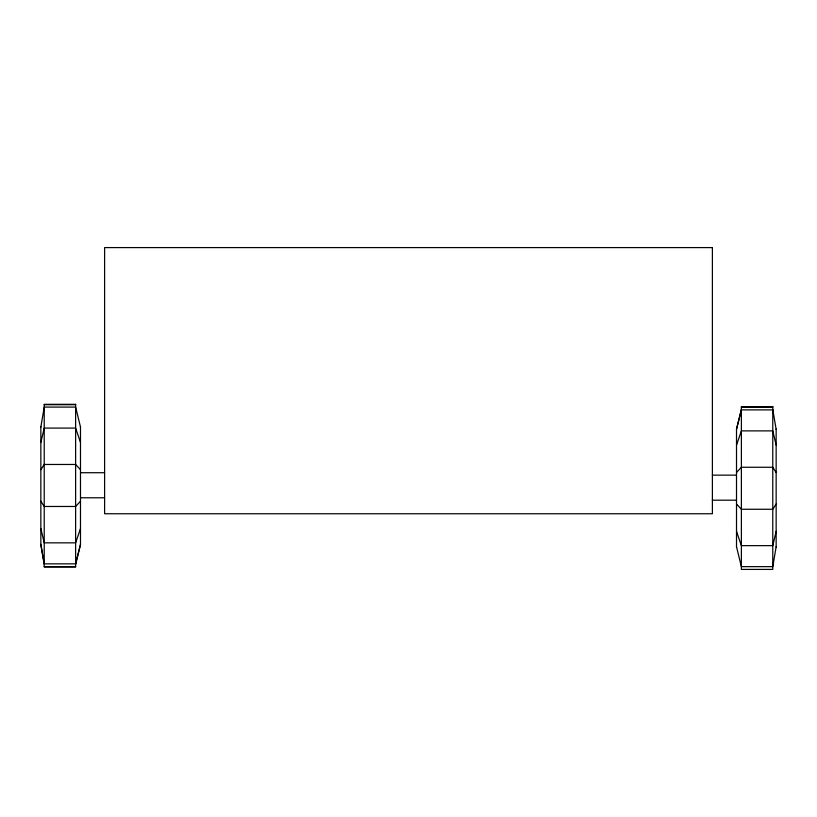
<?xml version="1.0" encoding="UTF-8"?>
<svg xmlns="http://www.w3.org/2000/svg" width="817" height="817" viewBox="0 0 817 817"><rect width="100%" height="100%" fill="white"/><g stroke="black" fill="none" stroke-linecap="round" stroke-linejoin="round"><path stroke-width="1.23" d="M40.85 426.974L44.22 407.091L75.624 407.091L80.485 426.974M776.15 546.757L772.78 566.651L741.376 566.651L736.515 546.757M40.85 442.375L44.22 428.088L75.624 428.088L80.485 442.375M776.15 531.367L772.78 545.644L741.376 545.644L736.515 531.367M80.485 544.347L75.624 563.853L44.22 563.853L40.85 544.347M75.624 564.23L80.485 544.735L80.485 426.597M741.376 409.501L736.515 429.007L736.515 547.145M736.515 429.395L741.376 409.889L772.78 409.889M80.485 528.568L75.624 542.845L44.22 542.845L40.85 528.568M736.515 445.163L741.376 430.886L772.78 430.886L776.15 445.163M40.85 469.693L44.22 464.464L75.624 464.464L80.485 469.693M776.15 504.038L772.78 509.267L741.376 509.267L736.515 504.038M80.485 501.25L75.624 506.469L44.22 506.469L40.85 501.25M736.515 472.492L741.376 467.263L772.78 467.263L776.15 472.492M44.22 404.711L75.624 404.711M741.376 407.121L772.78 407.121M80.75 472.726L104.607 472.726M712.393 475.137L736.25 475.137M80.75 497.778L104.607 497.778M712.393 500.188L736.25 500.188M44.22 566.62L75.624 566.62M772.78 409.501L776.15 429.395M44.22 564.23L40.85 544.735L40.85 426.597M776.15 429.007L776.15 547.145M712.393 247.592L104.607 247.592L104.607 513.75L712.393 513.75L712.393 247.592M75.624 404.323L44.22 404.323L44.22 566.998L75.624 566.998L75.624 404.323M772.78 406.733L741.376 406.733L741.376 569.408L772.78 569.408L772.78 406.733"/></g></svg>
